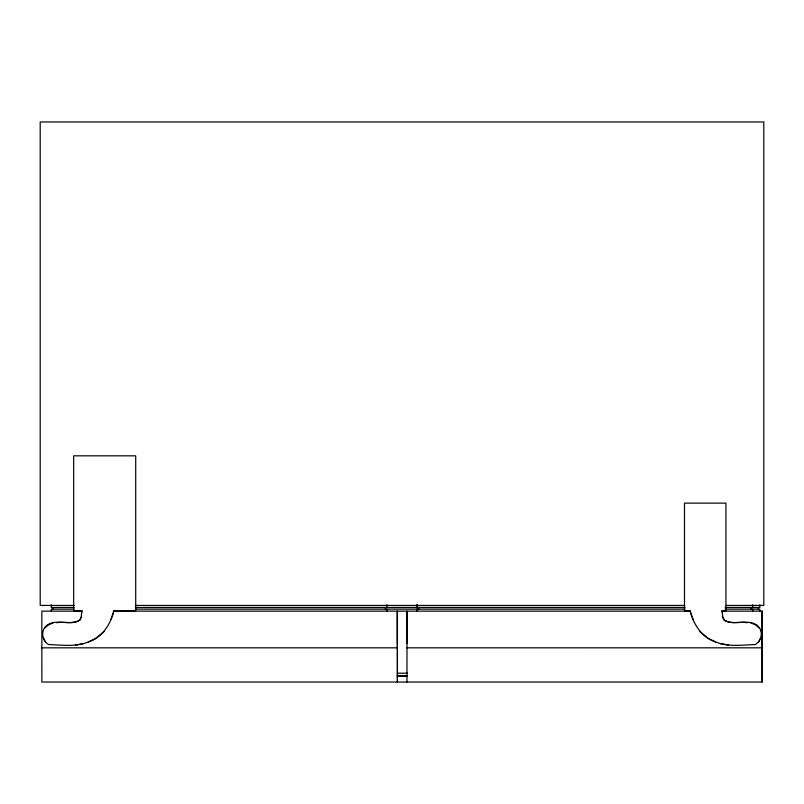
<?xml version="1.0" encoding="UTF-8"?>
<svg xmlns="http://www.w3.org/2000/svg" width="804" height="804" viewBox="0 0 804 804"><rect width="100%" height="100%" fill="white"/><g stroke="black" fill="none" stroke-linecap="round" stroke-linejoin="round"><path stroke-width="1.21" d="M397.407 643.19L397.407 611.13L397.407 682.033M406.995 643.23L407.025 611.13L406.955 682.033M81.676 612.97L81.747 610.618L73.666 610.678L73.666 455.828L135.715 455.828L135.715 610.678L113.997 610.678C110.48 624.276 102.399 637.441 88.35 641.924C75.827 647.18 61.828 644.929 48.652 644.567C43.104 641.481 41.195 634.225 43.979 628.627C52.22 616.176 69.214 627.009 79.887 619.995L81.576 616.507M81.747 610.678L81.315 616.949L79.887 619.995C73.275 624.758 64.38 621.211 56.893 622.718M111.063 619.09L113.997 610.678M722.324 612.97L722.253 610.618L725.932 610.678L725.932 503.133L684.485 503.133L684.485 610.678L690.003 610.678C693.52 624.256 701.611 637.461 715.65 641.924C728.173 647.17 742.162 644.939 755.348 644.567L758.735 641.803L760.644 637.803M758.735 641.803L760.845 637.944L761.378 633.281L760.021 628.627C751.78 616.176 734.786 627.009 724.113 619.995L722.424 616.507M45.135 627.844L48.109 625.1L53.154 622.829M104.198 631.562L95.173 638.808L88.35 641.924M83.606 643.612L75.727 644.999M74.119 605.432L40.2 605.432L40.2 121.967L763.8 121.967L763.8 605.432L726.112 605.432M135.675 605.432L684.656 605.432M74.119 607.462L51.275 607.462L51.275 604.759M135.373 607.462L685.028 607.462M725.148 607.462L759.88 607.462L759.88 604.759M74.119 609.141L51.275 609.141L51.275 611.13M135.373 609.141L685.028 609.141M725.148 609.141L759.88 609.141L759.88 611.13M81.948 611.13L41.838 611.13L41.868 682.033L762.142 682.033L762.162 611.13L721.912 611.13M113.263 611.13L690.505 611.13M41.868 647.833L397.407 647.833M406.975 647.833L762.102 647.823M397.347 673.209L407.387 673.209M397.347 675.873L407.387 675.873M397.347 676.254L407.387 676.254M747.107 622.718C739.62 621.211 730.725 624.758 724.113 619.995L722.685 616.949L722.253 610.678M728.263 644.999L720.394 643.612M750.846 622.829L755.891 625.1L758.855 627.844M715.65 641.924L708.173 638.386L699.792 631.562M43.356 637.803L45.265 641.803M690.003 610.678L692.937 619.09M397.357 611.13L397.417 682.033M762.102 611.13L762.102 682.033M758.363 607.462L758.363 609.141M752.725 604.759L752.725 607.462M752.725 609.141L752.725 611.13M751.197 607.462L751.197 609.141M386.895 604.759L386.895 607.462M386.895 609.141L386.895 611.13M385.377 607.462L385.377 609.141M52.803 607.462L52.803 609.141M417.075 609.141L417.075 611.13L417.075 609.141M417.085 604.759L417.075 607.462L417.075 604.759M418.603 607.462L418.593 609.141L418.593 607.462"/></g></svg>
